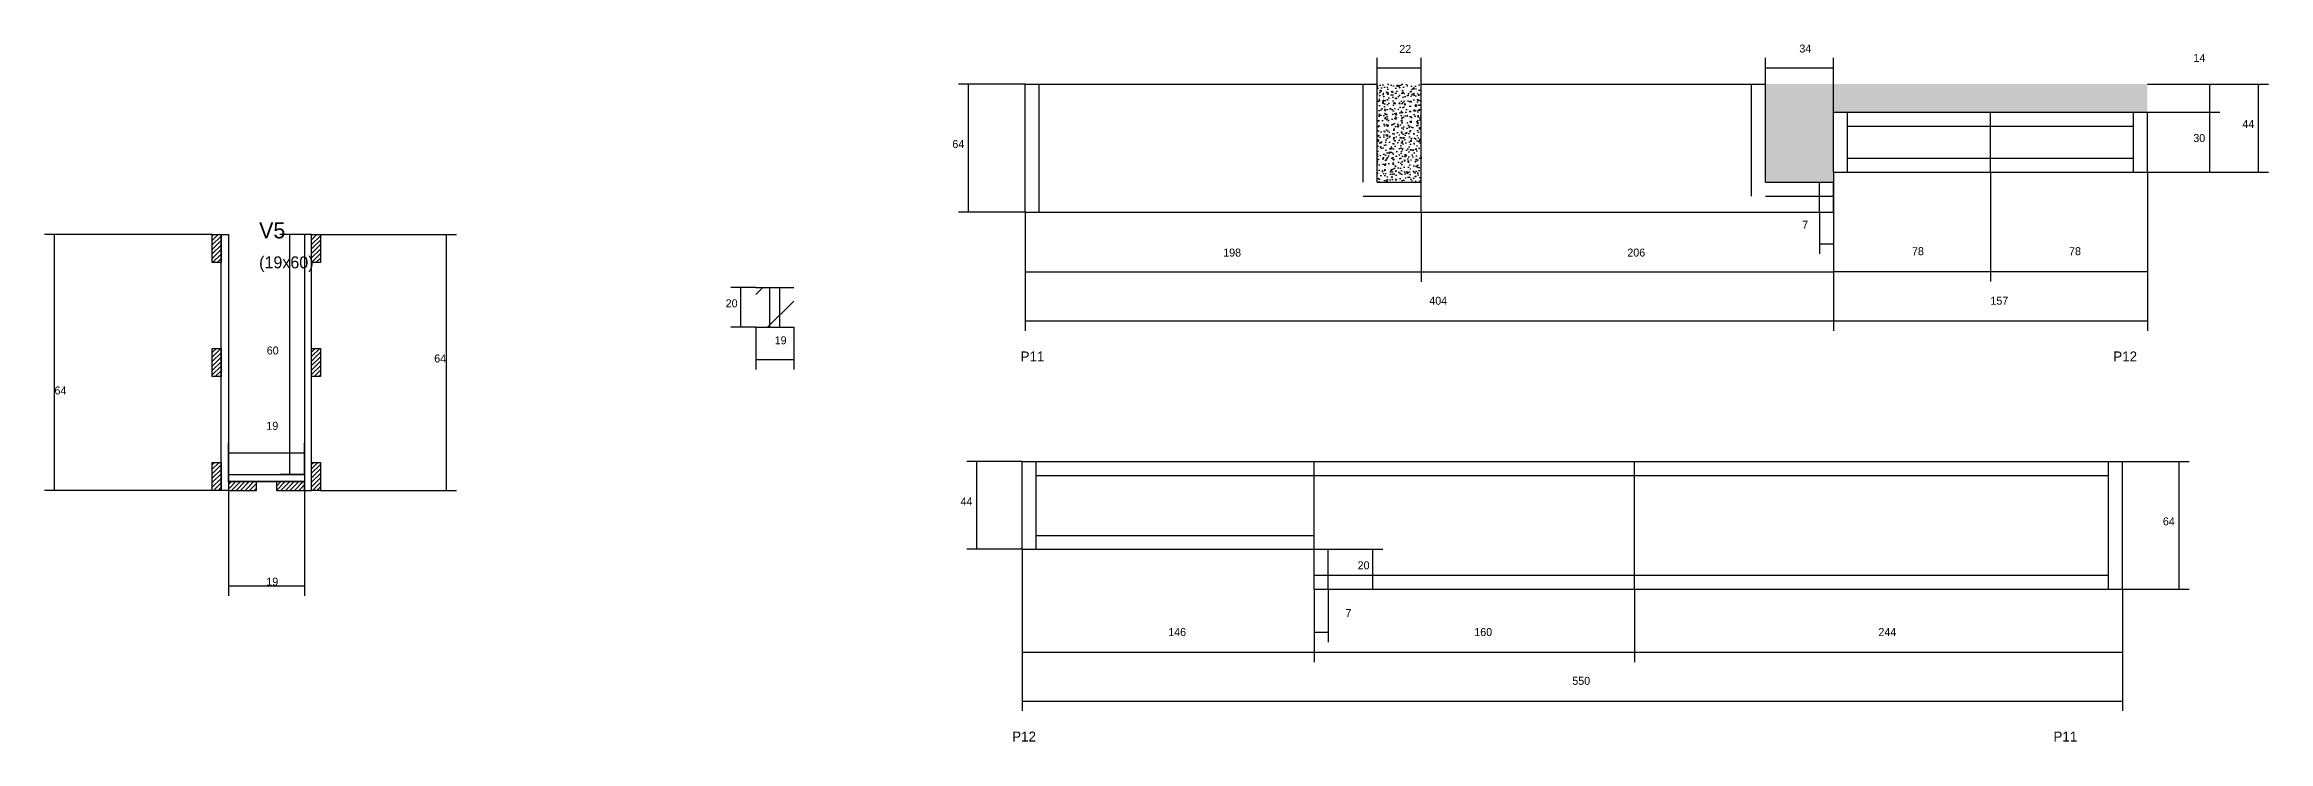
# Model space of a CAD drawing. Header units: metres. Extents: x -7045 to -4391, y 13138 to 14427.
# Drawn here: x -5503 to -4391, y 14049 to 14398 of the extents above; entities that cross this region are included whole.
import ezdxf

# ---------------------------------------------------------------- set-up
doc = ezdxf.new("R2010")
doc.units = ezdxf.units.M
for name, color, linetype in [('COTA', 241, 'Continuous'), ('Hachura', 253, 'Continuous'), ('Madeira', 126, 'Continuous'), ('NOMENCLATURA', 7, 'Continuous'), ('Painéis', 200, 'Continuous'), ('SARR_2.2x7', 40, 'Continuous'), ('Texto Seção', 7, 'Continuous')]:
    doc.layers.add(name, color=color, linetype=linetype)

msp = doc.modelspace()

# ---------------------------------------------------------------- hatches: boundary and pattern name
at = {"layer": 'COTA'}
h = msp.add_hatch(dxfattribs=at)
h.set_pattern_fill('AR-CONC', scale=0.03)
h.paths.add_polyline_path([(-4836.4, 14328.9), (-4814.4, 14328.9), (-4814.4, 14377.9), (-4836.4, 14377.9)])
h = msp.add_hatch(dxfattribs=at)
h.set_pattern_fill('AR-CONC', scale=0.03)
h.paths.add_polyline_path([(-4608.4, 14363.9), (-4451.4, 14363.9), (-4451.4, 14377.9), (-4642.4, 14377.9), (-4642.4, 14328.9), (-4608.4, 14328.9), (-4608.4, 14333.9)])
at = {"layer": 'Hachura'}
h = msp.add_hatch(dxfattribs=at)
h.set_pattern_fill('ANSI31', scale=5)
h.paths.add_polyline_path([(-5147.1, 14256.2), (-5128.1, 14256.2), (-5128.1, 14276.2), (-5147.1, 14276.2)])
at = {"layer": 'Madeira'}
h = msp.add_hatch(dxfattribs=at)
h.set_pattern_fill('ANSI31', scale=0.5)
h.paths.add_polyline_path([(-5414.3, 14302.6), (-5418.7, 14302.6), (-5418.7, 14288.6), (-5414.3, 14288.6)])
h = msp.add_hatch(dxfattribs=at)
h.set_pattern_fill('ANSI31', scale=0.5)
h.paths.add_polyline_path([(-5364.7, 14302.6), (-5369.1, 14302.6), (-5369.1, 14288.6), (-5364.7, 14288.6)])
h = msp.add_hatch(dxfattribs=at)
h.set_pattern_fill('ANSI31', scale=0.5)
h.paths.add_polyline_path([(-5414.3, 14245.6), (-5418.7, 14245.6), (-5418.7, 14231.6), (-5414.3, 14231.6)])
h = msp.add_hatch(dxfattribs=at)
h.set_pattern_fill('ANSI31', scale=0.5)
h.paths.add_polyline_path([(-5364.7, 14245.6), (-5369.1, 14245.6), (-5369.1, 14231.6), (-5364.7, 14231.6)])
h = msp.add_hatch(dxfattribs=at)
h.set_pattern_fill('ANSI31', scale=0.5)
h.paths.add_polyline_path([(-5414.3, 14188.6), (-5418.7, 14188.6), (-5418.7, 14174.6), (-5414.3, 14174.6)])
h = msp.add_hatch(dxfattribs=at)
h.set_pattern_fill('ANSI31', scale=0.5)
h.paths.add_polyline_path([(-5364.7, 14188.6), (-5369.1, 14188.6), (-5369.1, 14174.6), (-5364.7, 14174.6)])
h = msp.add_hatch(dxfattribs=at)
h.set_pattern_fill('ANSI31', scale=0.5)
h.paths.add_polyline_path([(-5410.7, 14179), (-5410.7, 14174.6), (-5396.7, 14174.6), (-5396.7, 14179)])
h = msp.add_hatch(dxfattribs=at)
h.set_pattern_fill('ANSI31', scale=0.5)
h.paths.add_polyline_path([(-5386.7, 14179), (-5386.7, 14174.6), (-5372.7, 14174.6), (-5372.7, 14179)])

# ---------------------------------------------------------------- linework, layer by layer
at = {"layer": 'COTA'}
for p, q in [((-4836.4, 14377.9), (-4836.4, 14391)), ((-4836.4, 14386), (-4814.4, 14386)), ((-4814.4, 14377.9), (-4814.4, 14391)), ((-4642.4, 14377.9), (-4642.4, 14391)), ((-4642.4, 14386), (-4608.4, 14386)), ((-4608.4, 14363.9), (-4608.4, 14391)), ((-5012.4, 14377.9), (-5045.7, 14377.9)), ((-5040.7, 14313.9), (-5040.7, 14377.9)), ((-4451.4, 14377.9), (-4415.3, 14377.9)), ((-4451.4, 14377.9), (-4390.9, 14377.9)), ((-4420.3, 14363.9), (-4420.3, 14377.9)), ((-4395.9, 14333.9), (-4395.9, 14377.9)), ((-4451.4, 14363.9), (-4415.3, 14363.9)), ((-4451.4, 14363.9), (-4415.3, 14363.9)), ((-4420.3, 14333.9), (-4420.3, 14363.9)), ((-4608.4, 14333.9), (-4608.4, 14279.2)), ((-4529.9, 14333.9), (-4529.9, 14279.2)), ((-4529.9, 14333.9), (-4529.9, 14279.2)), ((-4451.4, 14333.9), (-4451.4, 14279.2)), ((-4451.4, 14333.9), (-4415.3, 14333.9)), ((-4451.4, 14333.9), (-4390.9, 14333.9)), ((-5012.4, 14313.9), (-5045.7, 14313.9)), ((-5012.4, 14313.9), (-5012.4, 14254.4)), ((-5012.4, 14313.9), (-5012.4, 14279)), ((-4814.4, 14313.9), (-4814.4, 14279)), ((-4814.4, 14313.9), (-4814.4, 14279)), ((-4615.4, 14313.9), (-4615.4, 14293)), ((-4608.4, 14313.9), (-4608.4, 14254.4)), ((-4608.4, 14313.9), (-4608.4, 14254.4)), ((-4608.4, 14313.9), (-4608.4, 14293)), ((-4608.4, 14313.9), (-4608.4, 14279)), ((-4451.4, 14313.9), (-4451.4, 14254.4)), ((-5418.7, 14302.6), (-5502.6, 14302.6)), ((-5497.6, 14174.6), (-5497.6, 14302.6)), ((-5372.7, 14302.6), (-5385, 14302.6)), ((-5380, 14182.6), (-5380, 14302.6)), ((-5364.7, 14302.6), (-5296.7, 14302.6)), ((-5301.7, 14174.6), (-5301.7, 14302.6)), ((-4615.4, 14298), (-4608.4, 14298)), ((-5147.1, 14276.2), (-5159.5, 14276.2)), ((-5154.5, 14256.2), (-5154.5, 14276.2)), ((-5012.4, 14284), (-4814.4, 14284)), ((-4814.4, 14284), (-4608.4, 14284)), ((-4608.4, 14284.2), (-4529.9, 14284.2)), ((-4529.9, 14284.2), (-4451.4, 14284.2)), ((-5147.1, 14256.2), (-5159.5, 14256.2)), ((-5147.1, 14256.2), (-5147.1, 14235.1)), ((-5128.1, 14256.2), (-5128.1, 14235.1)), ((-5012.4, 14259.4), (-4608.4, 14259.4)), ((-4608.4, 14259.4), (-4451.4, 14259.4)), ((-5147.1, 14240.1), (-5128.1, 14240.1)), ((-5410.7, 14182.6), (-5410.7, 14198.4)), ((-5372.7, 14182.6), (-5372.7, 14198.4)), ((-5410.7, 14193.4), (-5372.7, 14193.4)), ((-5013.9, 14189.1), (-5041.6, 14189.1)), ((-5036.6, 14145.1), (-5036.6, 14189.1)), ((-4463.9, 14189.1), (-4430.6, 14189.1)), ((-4435.6, 14125.1), (-4435.6, 14189.1)), ((-5418.7, 14174.6), (-5502.6, 14174.6)), ((-5410.7, 14174.6), (-5410.7, 14121.9)), ((-5372.7, 14182.6), (-5385, 14182.6)), ((-5372.7, 14174.6), (-5372.7, 14121.9)), ((-5364.7, 14174.6), (-5296.7, 14174.6)), ((-5013.9, 14145.1), (-5041.6, 14145.1)), ((-5013.9, 14145.1), (-5013.9, 14088.6)), ((-5013.9, 14145.1), (-5013.9, 14064.2)), ((-4860.9, 14145.1), (-4833.6, 14145.1)), ((-4838.6, 14125.1), (-4838.6, 14145.1)), ((-5410.7, 14126.9), (-5372.7, 14126.9)), ((-4867.9, 14125.1), (-4867.9, 14098.7)), ((-4860.9, 14125.1), (-4860.9, 14098.7)), ((-4860.9, 14125.1), (-4833.6, 14125.1)), ((-4707.9, 14125.1), (-4707.9, 14088.6)), ((-4707.9, 14125.1), (-4707.9, 14088.6)), ((-4463.9, 14125.1), (-4463.9, 14088.6)), ((-4463.9, 14125.1), (-4463.9, 14064.2)), ((-4463.9, 14125.1), (-4430.6, 14125.1)), ((-4867.9, 14111.1), (-4867.9, 14088.6)), ((-4867.9, 14111.1), (-4867.9, 14088.6)), ((-4867.9, 14103.7), (-4860.9, 14103.7)), ((-5013.9, 14093.6), (-4867.9, 14093.6)), ((-4867.9, 14093.6), (-4707.9, 14093.6)), ((-4707.9, 14093.6), (-4463.9, 14093.6)), ((-5013.9, 14069.2), (-4463.9, 14069.2))]:
    msp.add_line(p, q, dxfattribs=at)
at = {"layer": 'Madeira'}
for points in [[(-5414.3, 14302.6), (-5414.3, 14288.6), (-5418.7, 14288.6), (-5418.7, 14302.6)], [(-5364.7, 14302.6), (-5364.7, 14288.6), (-5369.1, 14288.6), (-5369.1, 14302.6)], [(-5414.3, 14245.6), (-5414.3, 14231.6), (-5418.7, 14231.6), (-5418.7, 14245.6)], [(-5364.7, 14245.6), (-5364.7, 14231.6), (-5369.1, 14231.6), (-5369.1, 14245.6)], [(-5414.3, 14188.6), (-5414.3, 14174.6), (-5418.7, 14174.6), (-5418.7, 14188.6)], [(-5364.7, 14188.6), (-5364.7, 14174.6), (-5369.1, 14174.6), (-5369.1, 14188.6)], [(-5396.7, 14179), (-5410.7, 14179), (-5410.7, 14174.6), (-5396.7, 14174.6)], [(-5372.7, 14179), (-5386.7, 14179), (-5386.7, 14174.6), (-5372.7, 14174.6)]]:
    msp.add_lwpolyline(points, close=True, dxfattribs=at)
at = {"layer": 'Painéis'}
for p, q in [((-5012.4, 14377.9), (-4836.4, 14377.9)), ((-5012.4, 14313.9), (-5012.4, 14377.9)), ((-4836.4, 14328.9), (-4836.4, 14377.9)), ((-4814.4, 14377.9), (-4642.4, 14377.9)), ((-4814.4, 14313.9), (-4814.4, 14377.9)), ((-4642.4, 14328.9), (-4642.4, 14377.9)), ((-4608.4, 14363.9), (-4451.4, 14363.9)), ((-4608.4, 14333.9), (-4608.4, 14363.9)), ((-4529.9, 14333.9), (-4529.9, 14363.9)), ((-4451.4, 14333.9), (-4451.4, 14363.9)), ((-4608.4, 14333.9), (-4451.4, 14333.9)), ((-4836.4, 14328.9), (-4814.4, 14328.9)), ((-4642.4, 14328.9), (-4608.4, 14328.9)), ((-4608.4, 14313.9), (-4608.4, 14328.9)), ((-5012.4, 14313.9), (-4814.4, 14313.9)), ((-4814.4, 14313.9), (-4608.4, 14313.9)), ((-5147.1, 14276.2), (-5128.1, 14276.2)), ((-5147.1, 14256.2), (-5128.1, 14256.2)), ((-5013.9, 14189.1), (-4707.9, 14189.1)), ((-5013.9, 14145.1), (-5013.9, 14189.1)), ((-4867.9, 14125.1), (-4867.9, 14189.1)), ((-4707.9, 14189.1), (-4463.9, 14189.1)), ((-4707.9, 14125.1), (-4707.9, 14189.1)), ((-4463.9, 14125.1), (-4463.9, 14189.1)), ((-5410.7, 14182.6), (-5372.7, 14182.6)), ((-5410.7, 14179), (-5372.7, 14179)), ((-5013.9, 14145.1), (-4867.9, 14145.1)), ((-4867.9, 14125.1), (-4707.9, 14125.1)), ((-4707.9, 14125.1), (-4463.9, 14125.1))]:
    msp.add_line(p, q, dxfattribs=at)
for points in [[(-5414.3, 14174.6), (-5414.3, 14302.6), (-5410.7, 14302.6), (-5410.7, 14174.6)], [(-5369.1, 14174.6), (-5369.1, 14302.6), (-5372.7, 14302.6), (-5372.7, 14174.6)], [(-5410.7, 14182.6), (-5372.7, 14182.6), (-5372.7, 14179), (-5410.7, 14179)]]:
    msp.add_lwpolyline(points, close=True, dxfattribs=at)
at = {"layer": 'SARR_2.2x7'}
for p, q in [((-5005.4, 14313.9), (-5005.4, 14377.9)), ((-4843.4, 14328.9), (-4843.4, 14377.9)), ((-4649.4, 14321.9), (-4649.4, 14377.9)), ((-4601.4, 14333.9), (-4601.4, 14363.9)), ((-4458.4, 14333.9), (-4458.4, 14363.9)), ((-4601.4, 14356.9), (-4529.9, 14356.9)), ((-4529.9, 14356.9), (-4458.4, 14356.9)), ((-4601.4, 14340.9), (-4529.9, 14340.9)), ((-4529.9, 14340.9), (-4458.4, 14340.9)), ((-4843.4, 14321.9), (-4814.4, 14321.9)), ((-4642.4, 14321.9), (-4608.4, 14321.9)), ((-4615.4, 14313.9), (-4615.4, 14328.9)), ((-5140.1, 14256.2), (-5140.1, 14276.2)), ((-5135.1, 14256.2), (-5135.1, 14276.2)), ((-5006.9, 14145.1), (-5006.9, 14189.1)), ((-4470.9, 14125.1), (-4470.9, 14189.1)), ((-5006.9, 14182.1), (-4867.9, 14182.1)), ((-4867.9, 14182.1), (-4707.9, 14182.1)), ((-4707.9, 14182.1), (-4470.9, 14182.1)), ((-5006.9, 14152.1), (-4867.9, 14152.1)), ((-4867.9, 14145.1), (-4860.9, 14145.1)), ((-4860.9, 14125.1), (-4860.9, 14145.1)), ((-4867.9, 14132.1), (-4707.9, 14132.1)), ((-4707.9, 14132.1), (-4470.9, 14132.1))]:
    msp.add_line(p, q, dxfattribs=at)

# ---------------------------------------------------------------- texts
at = {"layer": 'COTA'}
for s, p in [('22', (-4825.4, 14393.5)), ('34', (-4625.4, 14393.7)), ('14', (-4428.4, 14389)), ('30', (-4428.5, 14348.9)), ('44', (-4404, 14355.9)), ('64', (-5048.8, 14345.9)), ('7', (-4624, 14305.5)), ('198', (-4913.4, 14291.6)), ('206', (-4711.4, 14291.6)), ('78', (-4569.1, 14292.3)), ('78', (-4490.6, 14292.3)), ('20', (-5162.1, 14266.2)), ('404', (-4810.4, 14267.5)), ('157', (-4529.9, 14267.5)), ('60', (-5391.5, 14242.6)), ('64', (-5307.8, 14238.6)), ('19', (-5137.6, 14247.7)), ('64', (-5497.6, 14222.6)), ('19', (-5391.7, 14204.9)), ('44', (-5044.7, 14167.1)), ('64', (-4443.7, 14157.1)), ('19', (-5391.7, 14126.9)), ('20', (-4846.2, 14135.1)), ('7', (-4852.3, 14111.2)), ('146', (-4940.9, 14101.7)), ('160', (-4787.9, 14101.7)), ('244', (-4585.9, 14101.7)), ('550', (-4738.9, 14077.3))]:
    msp.add_text(s, height=4, dxfattribs=at).set_placement(p)
at = {"layer": 'NOMENCLATURA'}
for s, p in [('P11', (-5014.7, 14239.1)), ('P12', (-4468.5, 14239.1)), ('P12', (-5018.9, 14048.9)), ('P11', (-4498.4, 14048.9))]:
    msp.add_text(s, height=5, dxfattribs=at).set_placement(p)
at = {"layer": 'Texto Seção'}
for s, height, p in [('V5', 8, (-5395.3, 14300.7)), ('(19x60)', 6, (-5395.3, 14285.7))]:
    msp.add_text(s, height=height, dxfattribs=at).set_placement(p)

doc.saveas('drawing.dxf')
